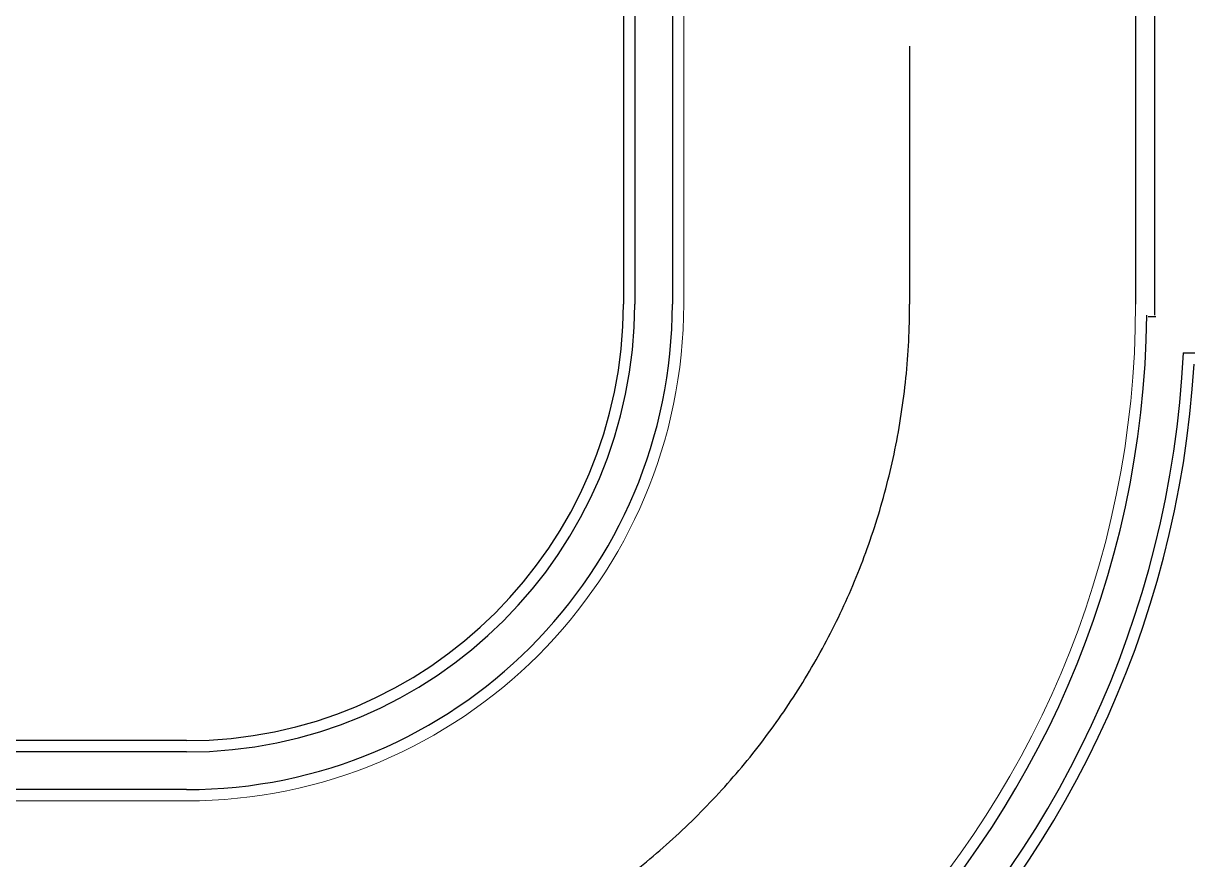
# Model space of a CAD drawing. Header units: millimetres. Extents: x -300 to 383236, y -195106 to -144646.
# Drawn here: x 67107 to 68035, y -151761 to -151094 of the extents above; entities that cross this region are included whole.
import ezdxf

# ---------------------------------------------------------------- set-up
doc = ezdxf.new("R2010")
doc.units = ezdxf.units.MM
doc.header["$LTSCALE"] = 60
doc.linetypes.add('CENTER', pattern=[2, 1.25, -0.25, 0.25, -0.25])
doc.layers.add('C_CEN', color=1, linetype='CENTER')
doc.layers.add('DITCH', color=7, linetype='Continuous', lineweight=0)
doc.layers.add('ROAD', color=4, linetype='Continuous', lineweight=0)

# ---------------------------------------------------------------- blocks, each defined once
blk = doc.blocks.new('KEY PLAN_NEW')
at = {"layer": 'C_CEN', "color": 253, "linetype": 'CENTER', "lineweight": -3, "ltscale": 10}
blk.add_line((-577.86, -603.47), (-577.86, -1871.94), dxfattribs=at)
blk.add_arc((-769.86, -1871.94), 192, 270, 359.9999, dxfattribs=at)
at = {"layer": 'DITCH', "color": 253, "lineweight": -3}
for p, q in [((-653.86, -603.47), (-653.86, -1871.94)), ((-650.86, -603.47), (-650.86, -1871.94)), ((-640.86, -603.47), (-640.86, -1871.94)), ((-512.87, -1014.94), (-512.87, -1874.94)), ((-512.87, -1014.94), (-512.87, -1874.94)), ((-512.47, -1875.33), (-514.49, -1875.33)), ((-505.19, -1884.94), (-274.87, -1884.94)), ((-769.86, -1987.94), (-1475.01, -1987.94)), ((-769.86, -1990.94), (-1475.01, -1990.94)), ((-769.86, -2000.94), (-1475.01, -2000.94))]:
    blk.add_line(p, q, dxfattribs=at)
for radius, end in [(129, 0), (116, 0), (119, 0), (255, 359.3259), (265, 357.1881), (268, 356.5773)]:
    blk.add_arc((-769.86, -1871.94), radius, 270, end, dxfattribs=at)
at = {"layer": 'ROAD', "color": 253}
for p, q in [((-637.86, -603.47), (-637.86, -1871.94)), ((-769.86, -2003.94), (-1475.3, -2003.94))]:
    blk.add_line(p, q, dxfattribs=at)
at = {"layer": 'ROAD', "color": 253, "lineweight": -3}
blk.add_line((-517.87, -1017.94), (-517.87, -1871.94), dxfattribs=at)
at = {"layer": 'ROAD', "color": 253}
for radius in [132, 252]:
    blk.add_arc((-769.86, -1871.94), radius, 270, 0, dxfattribs=at)

msp = doc.modelspace()

# ---------------------------------------------------------------- block references
at = {"xscale": 3, "yscale": 3, "zscale": 3}
msp.add_blockref('KEY PLAN_NEW', (69547.03, -145702.13), dxfattribs=at)

doc.saveas('drawing.dxf')
